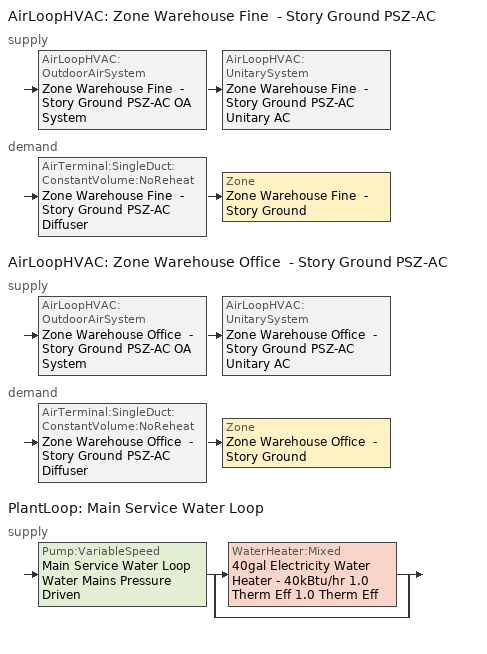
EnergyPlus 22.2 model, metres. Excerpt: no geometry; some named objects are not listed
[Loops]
AirLoopHVAC 'Zone Warehouse Fine  - Story Ground PSZ-AC'
 supply: AirLoopHVAC:OutdoorAirSystem 'Zone Warehouse Fine  - Story Ground PSZ-AC OA System' > AirLoopHVAC:UnitarySystem 'Zone Warehouse Fine  - Story Ground PSZ-AC Unitary AC'
 demand: AirTerminal:SingleDuct:ConstantVolume:NoReheat 'Zone Warehouse Fine  - Story Ground PSZ-AC Diffuser' > Zone 'Zone Warehouse Fine  - Story Ground'
AirLoopHVAC 'Zone Warehouse Office  - Story Ground PSZ-AC'
 supply: AirLoopHVAC:OutdoorAirSystem 'Zone Warehouse Office  - Story Ground PSZ-AC OA System' > AirLoopHVAC:UnitarySystem 'Zone Warehouse Office  - Story Ground PSZ-AC Unitary AC'
 demand: AirTerminal:SingleDuct:ConstantVolume:NoReheat 'Zone Warehouse Office  - Story Ground PSZ-AC Diffuser' > Zone 'Zone Warehouse Office  - Story Ground'
PlantLoop 'Main Service Water Loop'
 supply: Pump:VariableSpeed 'Main Service Water Loop Water Mains Pressure Driven' > split
  | WaterHeater:Mixed '40gal Electricity Water Heater - 40kBtu/hr 1.0 Therm Eff 1.0 Therm Eff'
  | bypass
[ZoneControl:Thermostat] Temperature Difference Between Cutout And Setpoint {deltaC}=0
Name | Zone or ZoneList | Control Type Schedule | Control 1
Zone Warehouse Fine  - Story Ground Thermostat | Zone Warehouse Fine  - Story Ground | Zone Warehouse Fine  - Story Ground Thermostat Schedule | Warehouse Fine - 90.1-2010 Thermostat
Zone Warehouse Office  - Story Ground Thermostat | Zone Warehouse Office  - Story Ground | Zone Warehouse Office  - Story Ground Thermostat Schedule | Warehouse Office - 90.1-2010 Thermostat
[ThermostatSetpoint:DualSetpoint]
Name | Heating Setpoint Temperature Schedule | Cooling Setpoint Temperature Schedule
Warehouse Fine - 90.1-2010 Thermostat | Warehouse Fine Storage Heating Setpoint Schedule | Warehouse Fine Storage Cooling Setpoint Schedule
Warehouse Office - 90.1-2010 Thermostat | Warehouse HtgSetp | Warehouse ClgSetp
[ZoneHVAC:Baseboard:Convective:Electric]
Zone Warehouse Bulk  - Story Ground Electric Baseboard: Availability Schedule=Outage Availability Schedule; Heating Design Capacity {W}=Autosize; Efficiency=1
[Zone equipment]
Zone Warehouse Fine  - Story Ground: Zone Warehouse Fine  - Story Ground PSZ-AC Diffuser
Zone Warehouse Office  - Story Ground: Zone Warehouse Office  - Story Ground PSZ-AC Diffuser
[Sizing:Zone] Zone Cooling Design Supply Air Temperature Input Method=SupplyAirTemperature; Zone Cooling Design Supply Air Temperature {C}=12.7778; Zone Cooling Design Supply Air Temperature Difference {deltaC}=11.11; Zone Heating Design Supply Air Temperature Input Method=SupplyAirTemperature; Zone Heating Design Supply Air Temperature {C}=50; Zone Heating Design Supply Air Temperature Difference {deltaC}=11.11; Zone Cooling Design Supply Air Humidity Ratio {kgWater/kgDryAir}=0.0085; Zone Heating Design Supply Air Humidity Ratio {kgWater/kgDryAir}=0.008; Cooling Design Air Flow Method=DesignDay; Cooling Design Air Flow Rate {m3/s}=0; Cooling Minimum Air Flow per Zone Floor Area {m3/s-m2}=0.000762; Cooling Minimum Air Flow {m3/s}=0; Cooling Minimum Air Flow Fraction=0; Heating Design Air Flow Method=DesignDay; Heating Design Air Flow Rate {m3/s}=0; Heating Maximum Air Flow per Zone Floor Area {m3/s-m2}=0.002032; Heating Maximum Air Flow {m3/s}=0.141576; Heating Maximum Air Flow Fraction=0.3; Account for Dedicated Outdoor Air System=No; Zone Load Sizing Method=Sensible Load Only No Latent Load; Zone Latent Cooling Design Supply Air Humidity Ratio Input Method=HumidityRatioDifference; Zone Cooling Design Supply Air Humidity Ratio Difference {kgWater/kgDryAir}=0.005; Zone Latent Heating Design Supply Air Humidity Ratio Input Method=HumidityRatioDifference; Zone Humidification Design Supply Air Humidity Ratio Difference {kgWater/kgDryAir}=0.005
Name | Design Specification Outdoor Air Object
Zone Warehouse Fine  - Story Ground | Zone Warehouse Fine  - Story Ground DSOA Space List
Zone Warehouse Office  - Story Ground | Zone Warehouse Office  - Story Ground DSOA Space List
[DesignSpecification:OutdoorAir] Outdoor Air Method=Sum; Outdoor Air Flow per Zone Floor Area {m3/s-m2}=0.0003048; Outdoor Air Flow per Zone {m3/s}=0; Outdoor Air Flow Air Changes per Hour {1/hr}=0
Name | Outdoor Air Flow per Person {m3/s-person}
Warehouse Fine Ventilation | 0
Warehouse Office Ventilation | 0.00235974
[DesignSpecification:OutdoorAir:SpaceList]
Name | Space Name 1 | Space Design Specification Outdoor Air Object Name 1
Zone Warehouse Fine  - Story Ground DSOA Space List | Warehouse Fine  - Story Ground | Warehouse Fine Ventilation
Zone Warehouse Office  - Story Ground DSOA Space List | Warehouse Office  - Story Ground | Warehouse Office Ventilation
[AirTerminal:SingleDuct:ConstantVolume:NoReheat] Availability Schedule=Always On Discrete; Maximum Air Flow Rate {m3/s}=AutoSize
Zone Warehouse Fine  - Story Ground PSZ-AC Diffuser; Zone Warehouse Office  - Story Ground PSZ-AC Diffuser
[Controller:MechanicalVentilation] Demand Controlled Ventilation=No; System Outdoor Air Method=ZoneSum
Name | Availability Schedule | Zone or ZoneList Name 1 | Design Specification Outdoor Air Object Name 1
Controller Mechanical Ventilation 1 | Zone Warehouse Fine  - Story Ground PSZ-AC Occ Sch | Zone Warehouse Fine  - Story Ground | Warehouse Fine Ventilation
Controller Mechanical Ventilation 2 | Zone Warehouse Office  - Story Ground PSZ-AC Occ Sch | Zone Warehouse Office  - Story Ground | Warehouse Office Ventilation
[AirLoopHVAC] Design Supply Air Flow Rate {m3/s}=AutoSize; Design Return Air Flow Fraction of Supply Air Flow=1
Zone Warehouse Fine  - Story Ground PSZ-AC; Zone Warehouse Office  - Story Ground PSZ-AC
[Sizing:System] Type of Load to Size On=Sensible; Design Outdoor Air Flow Rate {m3/s}=Autosize; Central Heating Maximum System Air Flow Ratio=1; Preheat Design Temperature {C}=7.22222; Preheat Design Humidity Ratio {kgWater/kgDryAir}=0.008; Precool Design Temperature {C}=12.7778; Precool Design Humidity Ratio {kgWater/kgDryAir}=0.008; Central Cooling Design Supply Air Temperature {C}=12.7778; Central Heating Design Supply Air Temperature {C}=50; Type of Zone Sum to Use=Coincident; 100% Outdoor Air in Cooling=No; 100% Outdoor Air in Heating=No; Central Cooling Design Supply Air Humidity Ratio {kgWater/kgDryAir}=0.0085; Central Heating Design Supply Air Humidity Ratio {kgWater/kgDryAir}=0.008; Cooling Supply Air Flow Rate Method=DesignDay; Cooling Supply Air Flow Rate {m3/s}=0; Cooling Supply Air Flow Rate Per Floor Area {m3/s-m2}=0.00996765; Cooling Fraction of Autosized Cooling Supply Air Flow Rate=1; Cooling Supply Air Flow Rate Per Unit Cooling Capacity {m3/s-W}=3.94755e-05; Heating Supply Air Flow Rate Method=DesignDay; Heating Supply Air Flow Rate {m3/s}=0; Heating Supply Air Flow Rate Per Floor Area {m3/s-m2}=0.00996765; Heating Fraction of Autosized Heating Supply Air Flow Rate=1; Heating Fraction of Autosized Cooling Supply Air Flow Rate=1; Heating Supply Air Flow Rate Per Unit Heating Capacity {m3/s-W}=3.15882e-05; System Outdoor Air Method=ZoneSum; Zone Maximum Outdoor Air Fraction=1; Cooling Design Capacity Method=CoolingDesignCapacity; Cooling Design Capacity {W}=Autosize; Cooling Design Capacity Per Floor Area {W/m2}=234.7; Fraction of Autosized Cooling Design Capacity=1; Heating Design Capacity Method=HeatingDesignCapacity; Heating Design Capacity {W}=Autosize; Heating Design Capacity Per Floor Area {W/m2}=157; Fraction of Autosized Heating Design Capacity=1; Central Cooling Capacity Control Method=OnOff; Occupant Diversity=Autosize
Zone Warehouse Fine  - Story Ground PSZ-AC; Zone Warehouse Office  - Story Ground PSZ-AC
[AvailabilityManager:NightCycle] Applicability Schedule=Always On Discrete; Control Type=CycleOnAny; Thermostat Tolerance {deltaC}=1; Cycling Run Time Control Type=FixedRunTime; Cycling Run Time {s}=1800
Name | Fan Schedule
Availability Manager Night Cycle 6 | Zone Warehouse Fine  - Story Ground PSZ-AC Occ Sch
Availability Manager Night Cycle 7 | Zone Warehouse Office  - Story Ground PSZ-AC Occ Sch
[Controller:OutdoorAir] Minimum Outdoor Air Flow Rate {m3/s}=Autosize; Maximum Outdoor Air Flow Rate {m3/s}=Autosize; Economizer Control Type=NoEconomizer; Economizer Control Action Type=ModulateFlow; Economizer Maximum Limit Dry-Bulb Temperature {C}=28; Economizer Maximum Limit Enthalpy {J/kg}=64000; Lockout Type=LockoutWithHeating; Minimum Limit Type=FixedMinimum; High Humidity Control=No; Control High Indoor Humidity Based on Outdoor Humidity Ratio=Yes; Heat Recovery Bypass Control Type=BypassWhenWithinEconomizerLimits
Name | Minimum Outdoor Air Schedule | Maximum Fraction of Outdoor Air Schedule | Mechanical Ventilation Controller
Zone Warehouse Fine  - Story Ground PSZ-AC OA System Controller | Zone Warehouse Fine  - Story Ground PSZ-AC Occ Sch | ZoneWarehouseFineStoryGroundPSZACmaxOASch | Controller Mechanical Ventilation 1
Zone Warehouse Office  - Story Ground PSZ-AC OA System Controller | Zone Warehouse Office  - Story Ground PSZ-AC Occ Sch | ZoneWarehouseOfficeStoryGroundPSZACmaxOASch | Controller Mechanical Ventilation 2
[AvailabilityManager:Scheduled]
Zone Warehouse Fine  - Story Ground PSZ-AC OA System Availability Manager: Schedule=Always On Discrete
[SetpointManager:MixedAir] Control Variable=Temperature
Name | Setpoint Node or NodeList
Zone Warehouse Fine  - Story Ground PSZ-AC Mixed Air Node OS Default SPM | Zone Warehouse Fine  - Story Ground PSZ-AC Mixed Air Node
Zone Warehouse Office  - Story Ground PSZ-AC Mixed Air Node OS Default SPM | Zone Warehouse Office  - Story Ground PSZ-AC Mixed Air Node
[AirLoopHVAC:UnitarySystem] Control Type=Load; Dehumidification Control Type=None; Availability Schedule=Outage Availability Schedule; Fan Placement=DrawThrough; DX Heating Coil Sizing Ratio=1; Use DOAS DX Cooling Coil=No; Minimum Supply Air Temperature {C}=2; Latent Load Control=SensibleOnlyLoadControl; Cooling Supply Air Flow Rate {m3/s}=Autosize; Heating Supply Air Flow Rate {m3/s}=Autosize; No Load Supply Air Flow Rate {m3/s}=Autosize; Maximum Supply Air Temperature {C}=80; Maximum Outdoor Dry-Bulb Temperature for Supplemental Heater Operation {C}=21; Maximum Cycling Rate {cycles/hr}=2.5; Heat Pump Time Constant {s}=60; Fraction of On-Cycle Power Use=0.01; Heat Pump Fan Delay Time {s}=60; Ancillary On-Cycle Electric Power {W}=0; Ancillary Off-Cycle Electric Power {W}=0
Name | Controlling Zone or Thermostat Location | Supply Fan | Supply Air Fan Operating Mode Schedule | Heating Coil | Cooling Coil | Supplemental Heating Coil
Zone Warehouse Fine  - Story Ground PSZ-AC Unitary AC | Zone Warehouse Fine  - Story Ground | Zone Warehouse Fine  - Story Ground PSZ-AC Fan | Zone Warehouse Fine  - Story Ground PSZ-AC Occ Sch | Zone Warehouse Fine  - Story Ground PSZ-AC Electric Htg Coil | Zone Warehouse Fine  - Story Ground PSZ-AC 1spd DX AC Clg Coil 4kBtu/hr 13.0SEER | Zone Warehouse Fine  - Story Ground PSZ-AC No Heat
Zone Warehouse Office  - Story Ground PSZ-AC Unitary AC | Zone Warehouse Office  - Story Ground | Zone Warehouse Office  - Story Ground PSZ-AC Fan | Zone Warehouse Office  - Story Ground PSZ-AC Occ Sch | Zone Warehouse Office  - Story Ground PSZ-AC Electric Htg Coil | Zone Warehouse Office  - Story Ground PSZ-AC 1spd DX AC Clg Coil 3kBtu/hr 13.0SEER | Zone Warehouse Office  - Story Ground PSZ-AC No Heat
[Fan:OnOff] Availability Schedule=Always On Discrete; Fan Total Efficiency=0.55575; Pressure Rise {Pa}=622.722; Maximum Flow Rate {m3/s}=Autosize; Motor Efficiency=0.855; Motor In Airstream Fraction=1
Name | Fan Power Ratio Function of Speed Ratio Curve | Fan Efficiency Ratio Function of Speed Ratio Curve
Zone Warehouse Fine  - Story Ground PSZ-AC Fan | Fan On Off Power Curve | Fan On Off Efficiency Curve
Zone Warehouse Office  - Story Ground PSZ-AC Fan | Fan On Off Power Curve 1 | Fan On Off Efficiency Curve 1
[Coil:Heating:Electric] Efficiency=1
Name | Availability Schedule | Nominal Capacity {W}
Zone Warehouse Fine  - Story Ground PSZ-AC Electric Htg Coil; Zone Warehouse Office  - Story Ground PSZ-AC Electric Htg Coil | Always On Discrete | Autosize
Zone Warehouse Fine  - Story Ground PSZ-AC No Heat; Zone Warehouse Office  - Story Ground PSZ-AC No Heat | Always Off Discrete | 0
[Coil:Cooling:DX:SingleSpeed] Availability Schedule=Always On Discrete; Gross Rated Total Cooling Capacity {W}=Autosize; Gross Rated Sensible Heat Ratio=Autosize; Gross Rated Cooling COP {W/W}=3.91157; Rated Air Flow Rate {m3/s}=Autosize; Rated Evaporator Fan Power Per Volume Flow Rate 2017 {W/(m3/s)}=773.3; Rated Evaporator Fan Power Per Volume Flow Rate 2023 {W/(m3/s)}=934.4; Total Cooling Capacity Function of Temperature Curve=PSZ-Fine Storage DX Coil Cap-FT; Total Cooling Capacity Function of Flow Fraction Curve=DX Coil Cap-FF; Energy Input Ratio Function of Temperature Curve=PSZ-AC DX Coil EIR-FT; Energy Input Ratio Function of Flow Fraction Curve=Split DX Coil EIR-FF; Part Load Fraction Correlation Curve=HPACCOOLPLFFPLR; Minimum Outdoor Dry-Bulb Temperature for Compressor Operation {C}=-25; Nominal Time for Condensate Removal to Begin {s}=0; Ratio of Initial Moisture Evaporation Rate and Steady State Latent Capacity=0; Maximum Cycling Rate {cycles/hr}=0; Latent Capacity Time Constant {s}=0; Condenser Type=AirCooled; Evaporative Condenser Effectiveness=0.9; Evaporative Condenser Air Flow Rate {m3/s}=Autosize; Evaporative Condenser Pump Rated Power Consumption {W}=Autosize; Crankcase Heater Capacity {W}=0; Maximum Outdoor Dry-Bulb Temperature for Crankcase Heater Operation {C}=10; Basin Heater Capacity {W/K}=0; Basin Heater Setpoint Temperature {C}=2
Zone Warehouse Fine  - Story Ground PSZ-AC 1spd DX AC Clg Coil 4kBtu/hr 13.0SEER; Zone Warehouse Office  - Story Ground PSZ-AC 1spd DX AC Clg Coil 3kBtu/hr 13.0SEER
[SetpointManager:SingleZone:Reheat] Control Variable=Temperature; Minimum Supply Air Temperature {C}=12.7778; Maximum Supply Air Temperature {C}=50
Name | Control Zone | Setpoint Node or NodeList
Zone Warehouse Fine  - Story Ground Setpoint Manager SZ Reheat | Zone Warehouse Fine  - Story Ground | Zone Warehouse Fine  - Story Ground PSZ-AC Supply Outlet Node
Zone Warehouse Office  - Story Ground Setpoint Manager SZ Reheat | Zone Warehouse Office  - Story Ground | Zone Warehouse Office  - Story Ground PSZ-AC Supply Outlet Node
[PlantLoop]
Main Service Water Loop: Fluid Type=Water; Plant Equipment Operation Scheme=Main Service Water Loop Operation Schemes; Maximum Loop Temperature {C}=60; Minimum Loop Temperature {C}=10; Maximum Loop Flow Rate {m3/s}=Autosize; Minimum Loop Flow Rate {m3/s}=0; Plant Loop Volume {m3}=Autocalculate; Load Distribution Scheme=Optimal; Plant Loop Demand Calculation Scheme=SingleSetpoint; Common Pipe Simulation=None
[Sizing:Plant]
Main Service Water Loop: Loop Type=Heating; Design Loop Exit Temperature {C}=60; Loop Design Temperature Difference {deltaC}=5; Sizing Option=NonCoincident; Zone Timesteps in Averaging Window=1; Coincident Sizing Factor Mode=None
[Pump:VariableSpeed]
Main Service Water Loop Water Mains Pressure Driven: Design Maximum Flow Rate {m3/s}=Autosize; Design Pump Head {Pa}=0.001; Design Power Consumption {W}=Autosize; Motor Efficiency=1; Fraction of Motor Inefficiencies to Fluid Stream=0; Coefficient 1 of the Part Load Performance Curve=0; Coefficient 2 of the Part Load Performance Curve=3.2485; Coefficient 3 of the Part Load Performance Curve=-4.7443; Coefficient 4 of the Part Load Performance Curve=2.5294; Design Minimum Flow Rate {m3/s}=0; Pump Control Type=Intermittent; Skin Loss Radiative Fraction=0.5; Design Power Sizing Method=PowerPerFlowPerPressure; Design Electric Power per Unit Flow Rate {W/(m3/s)}=348701.1; Design Shaft Power per Unit Flow Rate per Unit Head {W/((m3/s)-Pa)}=1.28205; Design Minimum Flow Rate Fraction=0
[WaterHeater:Mixed]
40gal Electricity Water Heater - 40kBtu/hr 1.0 Therm Eff 1.0 Therm Eff: Tank Volume {m3}=0.151416; Setpoint Temperature Schedule=Service Water Loop Temp - 140F; Deadband Temperature Difference {deltaC}=2; Maximum Temperature Limit {C}=60; Heater Control Type=Cycle; Heater Maximum Capacity {W}=11722.8; Heater Ignition Minimum Flow Rate {m3/s}=0; Heater Ignition Delay {s}=0; Heater Fuel Type=Electricity; Heater Thermal Efficiency=1; Off Cycle Parasitic Fuel Consumption Rate {W}=571; Off Cycle Parasitic Fuel Type=Electricity; Off Cycle Parasitic Heat Fraction to Tank=0; On Cycle Parasitic Fuel Consumption Rate {W}=571; On Cycle Parasitic Fuel Type=Electricity; On Cycle Parasitic Heat Fraction to Tank=0; Ambient Temperature Indicator=Zone; Off Cycle Loss Coefficient to Ambient Temperature {W/K}=1.20802; Off Cycle Loss Fraction to Zone=1; On Cycle Loss Coefficient to Ambient Temperature {W/K}=1.20802; On Cycle Loss Fraction to Zone=1; Use Side Effectiveness=1; Source Side Effectiveness=1; Use Side Design Flow Rate {m3/s}=Autosize; Source Side Design Flow Rate {m3/s}=Autosize; Indirect Water Heating Recovery Time {hr}=1.5; Source Side Flow Control Mode=IndirectHeatPrimarySetpoint
[WaterHeater:Sizing]
40gal Electricity Water Heater - 40kBtu/hr 1.0 Therm Eff 1.0 Therm Eff: Design Mode=PeakDraw; Time Storage Can Meet Peak Draw {hr}=0.538503; Time for Tank Recovery {hr}=0; Nominal Tank Volume for Autosizing Plant Connections {m3}=1
[SetpointManager:Scheduled]
Service hot water setpoint manager: Control Variable=Temperature; Schedule=Service Water Loop Temp - 140F; Setpoint Node or NodeList=Main Service Water Loop Supply Outlet Node
[PlantEquipmentOperationSchemes]
Main Service Water Loop Operation Schemes: Control Scheme Object Type 1=PlantEquipmentOperation:HeatingLoad; Control Scheme Name 1=Main Service Water Loop Heating Operation Scheme; Control Scheme Schedule Name 1=Always On Discrete
[PlantEquipmentOperation:HeatingLoad]
Main Service Water Loop Heating Operation Scheme: Load Range Lower Limit 1 {W}=0; Load Range Upper Limit 1 {W}=1000000000; Range Equipment List Name 1=Main Service Water Loop Heating Equipment List
[PlantEquipmentList]
Main Service Water Loop Heating Equipment List: WaterHeater:Mixed, 40gal Electricity Water Heater - 40kBtu/hr 1.0 Therm Eff 1.0 Therm Eff
[Schedule:Day:Interval]
Warehouse Fine Storage Heating Setpoint Schedule Default: Average, 24:00, 15.56
Schedule Day 6: No, 24:00, 20.7443
Warehouse Fine Storage Heating Setpoint Schedule Summer Design Day; Warehouse Fine Storage Heating Setpoint Schedule Winter Design Day: No, 24:00, 15.56
Warehouse Fine Storage Cooling Setpoint Schedule Default: Average, 24:00, 73.1223
Warehouse Fine Storage Cooling Setpoint Schedule Summer Design Day; Warehouse Fine Storage Cooling Setpoint Schedule Winter Design Day: No, 24:00, 26.7
Zone Warehouse Fine  - Story Ground PSZ-AC Occ Sch Sunday; Zone Warehouse Fine  - Story Ground PSZ-AC Occ Sch Default; Zone Warehouse Office  - Story Ground PSZ-AC Occ Sch Sunday: No, 24:00, 0
Schedule Day 28: No, 01:00, 0, 02:00, 0, 03:00, 0, 04:00, 0, 05:00, 0, 06:00, 0, 07:00, 0, 08:00, 0, 09:00, 0, 10:00, 0, 11:00, 0, 12:00, 0, 13:00, 0, 14:00, 0, 15:00, 0, 16:00, 0, 17:00, 0, 18:00, 0, 19:00, 0, 20:00, 0, 21:00, 0, 22:00, 0, 23:00, 0, 24:00, 0
Zone Warehouse Fine  - Story Ground PSZ-AC Occ Sch Summer Design Day; Zone Warehouse Fine  - Story Ground PSZ-AC Occ Sch Winter Design Day; Zone Warehouse Office  - Story Ground PSZ-AC Occ Sch Summer Design Day; Zone Warehouse Office  - Story Ground PSZ-AC Occ Sch Winter Design Day: No, 24:00, 1
Warehouse HtgSetp Default: Average, 06:00, 20.5054, 18:00, 20.6362, 24:00, 20.5054
Schedule Day 4: No, 24:00, 29.0122
Warehouse HtgSetp Summer Design Day; Warehouse HtgSetp Winter Design Day: No, 06:00, 15.6, 07:00, 17.8, 08:00, 20, 18:00, 21, 24:00, 15.6
Warehouse ClgSetp Default: Average, 06:00, 69.5251, 18:00, 71.299, 24:00, 74.0023
Warehouse ClgSetp Summer Design Day; Warehouse ClgSetp Winter Design Day: No, 06:00, 29.4, 07:00, 27.8, 08:00, 25.6, 18:00, 23.9, 24:00, 29.4
Zone Warehouse Office  - Story Ground PSZ-AC Occ Sch Saturday; Zone Warehouse Office  - Story Ground PSZ-AC Occ Sch Default: No, 06:50, 0, 18:00, 1, 24:00, 0
Schedule Day 8: No, 01:00, 0, 02:00, 0, 03:00, 0, 04:00, 0, 05:00, 0, 06:00, 0, 07:00, 0, 08:00, 1, 09:00, 1, 10:00, 1, 11:00, 1, 12:00, 1, 13:00, 1, 14:00, 1, 15:00, 1, 16:00, 1, 17:00, 1, 18:00, 1, 19:00, 0, 20:00, 0, 21:00, 0, 22:00, 0, 23:00, 0, 24:00, 0
Schedule Day 27: No, 01:00, 60, 02:00, 60, 03:00, 0, 04:00, 0, 05:00, 0, 06:00, 0, 07:00, 0, 08:00, 60, 09:00, 60, 10:00, 60, 11:00, 60, 12:00, 60, 13:00, 60, 14:00, 60, 15:00, 60, 16:00, 60, 17:00, 60, 18:00, 60, 19:00, 60, 20:00, 60, 21:00, 60, 22:00, 60, 23:00, 60, 24:00, 60
Schedule Day 7; Schedule Day 9: No, 01:00, 0.7, 02:00, 0.7, 03:00, 0, 04:00, 0, 05:00, 0, 06:00, 0, 07:00, 0, 08:00, 0.7, 09:00, 0.7, 10:00, 0.7, 11:00, 0.7, 12:00, 0.7, 13:00, 0.7, 14:00, 0.7, 15:00, 0.7, 16:00, 0.7, 17:00, 0.7, 18:00, 0.7, 19:00, 0.7, 20:00, 0.7, 21:00, 0.7, 22:00, 0.7, 23:00, 0.7, 24:00, 0.7
Service Water Loop Temp - 140F Default: No, 24:00, 60
ZoneWarehouseFineStoryGroundPSZACmaxOASchDefault; ZoneWarehouseOfficeStoryGroundPSZACmaxOASchDefault: No, 24:00, 0.7
[Schedule:Week:Daily]
Warehouse Fine Storage Heating Setpoint Schedule Week Rule - Jan1-Sep30: Warehouse Fine Storage Heating Setpoint Schedule Default, Warehouse Fine Storage Heating Setpoint Schedule Default, Warehouse Fine Storage Heating Setpoint Schedule Default, Warehouse Fine Storage Heating Setpoint Schedule Default, Warehouse Fine Storage Heating Setpoint Schedule Default, Warehouse Fine Storage Heating Setpoint Schedule Default, Warehouse Fine Storage Heating Setpoint Schedule Default, Warehouse Fine Storage Heating Setpoint Schedule Default, Warehouse Fine Storage Heating Setpoint Schedule Summer Design Day, Warehouse Fine Storage Heating Setpoint Schedule Winter Design Day, Warehouse Fine Storage Heating Setpoint Schedule Default, Warehouse Fine Storage Heating Setpoint Schedule Default
Warehouse Fine Storage Heating Setpoint Schedule Week Rule - Oct1-Dec31: Schedule Day 6, Schedule Day 6, Schedule Day 6, Schedule Day 6, Schedule Day 6, Schedule Day 6, Schedule Day 6, Warehouse Fine Storage Heating Setpoint Schedule Default, Warehouse Fine Storage Heating Setpoint Schedule Summer Design Day, Warehouse Fine Storage Heating Setpoint Schedule Winter Design Day, Warehouse Fine Storage Heating Setpoint Schedule Default, Warehouse Fine Storage Heating Setpoint Schedule Default
Warehouse Fine Storage Cooling Setpoint Schedule Week Rule - Jan1-Dec31: Warehouse Fine Storage Cooling Setpoint Schedule Default, Warehouse Fine Storage Cooling Setpoint Schedule Default, Warehouse Fine Storage Cooling Setpoint Schedule Default, Warehouse Fine Storage Cooling Setpoint Schedule Default, Warehouse Fine Storage Cooling Setpoint Schedule Default, Warehouse Fine Storage Cooling Setpoint Schedule Default, Warehouse Fine Storage Cooling Setpoint Schedule Default, Warehouse Fine Storage Cooling Setpoint Schedule Default, Warehouse Fine Storage Cooling Setpoint Schedule Summer Design Day, Warehouse Fine Storage Cooling Setpoint Schedule Winter Design Day, Warehouse Fine Storage Cooling Setpoint Schedule Default, Warehouse Fine Storage Cooling Setpoint Schedule Default
Zone Warehouse Fine  - Story Ground PSZ-AC Occ Sch Week Rule - Jan1-Apr29; Zone Warehouse Fine  - Story Ground PSZ-AC Occ Sch Week Rule - May7-Dec31: Zone Warehouse Fine  - Story Ground PSZ-AC Occ Sch Sunday, Zone Warehouse Fine  - Story Ground PSZ-AC Occ Sch Sunday, Zone Warehouse Fine  - Story Ground PSZ-AC Occ Sch Sunday, Zone Warehouse Fine  - Story Ground PSZ-AC Occ Sch Sunday, Zone Warehouse Fine  - Story Ground PSZ-AC Occ Sch Default, Zone Warehouse Fine  - Story Ground PSZ-AC Occ Sch Sunday, Zone Warehouse Fine  - Story Ground PSZ-AC Occ Sch Sunday, Zone Warehouse Fine  - Story Ground PSZ-AC Occ Sch Default, Zone Warehouse Fine  - Story Ground PSZ-AC Occ Sch Summer Design Day, Zone Warehouse Fine  - Story Ground PSZ-AC Occ Sch Winter Design Day, Zone Warehouse Fine  - Story Ground PSZ-AC Occ Sch Default, Zone Warehouse Fine  - Story Ground PSZ-AC Occ Sch Default
Zone Warehouse Fine  - Story Ground PSZ-AC Occ Sch Week Rule - Apr30-May6: Zone Warehouse Fine  - Story Ground PSZ-AC Occ Sch Sunday, Zone Warehouse Fine  - Story Ground PSZ-AC Occ Sch Sunday, Zone Warehouse Fine  - Story Ground PSZ-AC Occ Sch Sunday, Zone Warehouse Fine  - Story Ground PSZ-AC Occ Sch Sunday, Zone Warehouse Fine  - Story Ground PSZ-AC Occ Sch Default, Schedule Day 28, Zone Warehouse Fine  - Story Ground PSZ-AC Occ Sch Sunday, Zone Warehouse Fine  - Story Ground PSZ-AC Occ Sch Default, Zone Warehouse Fine  - Story Ground PSZ-AC Occ Sch Summer Design Day, Zone Warehouse Fine  - Story Ground PSZ-AC Occ Sch Winter Design Day, Zone Warehouse Fine  - Story Ground PSZ-AC Occ Sch Default, Zone Warehouse Fine  - Story Ground PSZ-AC Occ Sch Default
Warehouse HtgSetp Week Rule - Jan1-Sep30: Warehouse HtgSetp Default, Warehouse HtgSetp Default, Warehouse HtgSetp Default, Warehouse HtgSetp Default, Warehouse HtgSetp Default, Warehouse HtgSetp Default, Warehouse HtgSetp Default, Warehouse HtgSetp Default, Warehouse HtgSetp Summer Design Day, Warehouse HtgSetp Winter Design Day, Warehouse HtgSetp Default, Warehouse HtgSetp Default
Warehouse HtgSetp Week Rule - Oct1-Dec31: Schedule Day 4, Schedule Day 4, Schedule Day 4, Schedule Day 4, Schedule Day 4, Schedule Day 4, Schedule Day 4, Warehouse HtgSetp Default, Warehouse HtgSetp Summer Design Day, Warehouse HtgSetp Winter Design Day, Warehouse HtgSetp Default, Warehouse HtgSetp Default
Warehouse ClgSetp Week Rule - Jan1-Dec31: Warehouse ClgSetp Default, Warehouse ClgSetp Default, Warehouse ClgSetp Default, Warehouse ClgSetp Default, Warehouse ClgSetp Default, Warehouse ClgSetp Default, Warehouse ClgSetp Default, Warehouse ClgSetp Default, Warehouse ClgSetp Summer Design Day, Warehouse ClgSetp Winter Design Day, Warehouse ClgSetp Default, Warehouse ClgSetp Default
Zone Warehouse Office  - Story Ground PSZ-AC Occ Sch Week Rule - Jan1-Apr29; Zone Warehouse Office  - Story Ground PSZ-AC Occ Sch Week Rule - May7-Dec31: Zone Warehouse Office  - Story Ground PSZ-AC Occ Sch Sunday, Zone Warehouse Office  - Story Ground PSZ-AC Occ Sch Saturday, Zone Warehouse Office  - Story Ground PSZ-AC Occ Sch Saturday, Zone Warehouse Office  - Story Ground PSZ-AC Occ Sch Saturday, Zone Warehouse Office  - Story Ground PSZ-AC Occ Sch Default, Zone Warehouse Office  - Story Ground PSZ-AC Occ Sch Saturday, Zone Warehouse Office  - Story Ground PSZ-AC Occ Sch Saturday, Zone Warehouse Office  - Story Ground PSZ-AC Occ Sch Default, Zone Warehouse Office  - Story Ground PSZ-AC Occ Sch Summer Design Day, Zone Warehouse Office  - Story Ground PSZ-AC Occ Sch Winter Design Day, Zone Warehouse Office  - Story Ground PSZ-AC Occ Sch Default, Zone Warehouse Office  - Story Ground PSZ-AC Occ Sch Default
Zone Warehouse Office  - Story Ground PSZ-AC Occ Sch Week Rule - Apr30-May6: Zone Warehouse Office  - Story Ground PSZ-AC Occ Sch Sunday, Zone Warehouse Office  - Story Ground PSZ-AC Occ Sch Saturday, Zone Warehouse Office  - Story Ground PSZ-AC Occ Sch Saturday, Zone Warehouse Office  - Story Ground PSZ-AC Occ Sch Saturday, Zone Warehouse Office  - Story Ground PSZ-AC Occ Sch Default, Schedule Day 8, Zone Warehouse Office  - Story Ground PSZ-AC Occ Sch Saturday, Zone Warehouse Office  - Story Ground PSZ-AC Occ Sch Default, Zone Warehouse Office  - Story Ground PSZ-AC Occ Sch Summer Design Day, Zone Warehouse Office  - Story Ground PSZ-AC Occ Sch Winter Design Day, Zone Warehouse Office  - Story Ground PSZ-AC Occ Sch Default, Zone Warehouse Office  - Story Ground PSZ-AC Occ Sch Default
Service Water Loop Temp - 140F Week Rule - Jan1-Apr29; Service Water Loop Temp - 140F Week Rule - May7-Dec31: Service Water Loop Temp - 140F Default, Service Water Loop Temp - 140F Default, Service Water Loop Temp - 140F Default, Service Water Loop Temp - 140F Default, Service Water Loop Temp - 140F Default, Service Water Loop Temp - 140F Default, Service Water Loop Temp - 140F Default, Service Water Loop Temp - 140F Default, Service Water Loop Temp - 140F Default, Service Water Loop Temp - 140F Default, Service Water Loop Temp - 140F Default, Service Water Loop Temp - 140F Default
Service Water Loop Temp - 140F Week Rule - Apr30-May6: Service Water Loop Temp - 140F Default, Service Water Loop Temp - 140F Default, Service Water Loop Temp - 140F Default, Service Water Loop Temp - 140F Default, Service Water Loop Temp - 140F Default, Schedule Day 27, Service Water Loop Temp - 140F Default, Service Water Loop Temp - 140F Default, Service Water Loop Temp - 140F Default, Service Water Loop Temp - 140F Default, Service Water Loop Temp - 140F Default, Service Water Loop Temp - 140F Default
ZoneWarehouseFineStoryGroundPSZACmaxOASch Week Rule - Jan1-Apr29; ZoneWarehouseFineStoryGroundPSZACmaxOASch Week Rule - May7-Dec31: ZoneWarehouseFineStoryGroundPSZACmaxOASchDefault, ZoneWarehouseFineStoryGroundPSZACmaxOASchDefault, ZoneWarehouseFineStoryGroundPSZACmaxOASchDefault, ZoneWarehouseFineStoryGroundPSZACmaxOASchDefault, ZoneWarehouseFineStoryGroundPSZACmaxOASchDefault, ZoneWarehouseFineStoryGroundPSZACmaxOASchDefault, ZoneWarehouseFineStoryGroundPSZACmaxOASchDefault, ZoneWarehouseFineStoryGroundPSZACmaxOASchDefault, ZoneWarehouseFineStoryGroundPSZACmaxOASchDefault, ZoneWarehouseFineStoryGroundPSZACmaxOASchDefault, ZoneWarehouseFineStoryGroundPSZACmaxOASchDefault, ZoneWarehouseFineStoryGroundPSZACmaxOASchDefault
ZoneWarehouseFineStoryGroundPSZACmaxOASch Week Rule - Apr30-May6: ZoneWarehouseFineStoryGroundPSZACmaxOASchDefault, ZoneWarehouseFineStoryGroundPSZACmaxOASchDefault, ZoneWarehouseFineStoryGroundPSZACmaxOASchDefault, ZoneWarehouseFineStoryGroundPSZACmaxOASchDefault, ZoneWarehouseFineStoryGroundPSZACmaxOASchDefault, Schedule Day 9, ZoneWarehouseFineStoryGroundPSZACmaxOASchDefault, ZoneWarehouseFineStoryGroundPSZACmaxOASchDefault, ZoneWarehouseFineStoryGroundPSZACmaxOASchDefault, ZoneWarehouseFineStoryGroundPSZACmaxOASchDefault, ZoneWarehouseFineStoryGroundPSZACmaxOASchDefault, ZoneWarehouseFineStoryGroundPSZACmaxOASchDefault
ZoneWarehouseOfficeStoryGroundPSZACmaxOASch Week Rule - Jan1-Apr29; ZoneWarehouseOfficeStoryGroundPSZACmaxOASch Week Rule - May7-Dec31: ZoneWarehouseOfficeStoryGroundPSZACmaxOASchDefault, ZoneWarehouseOfficeStoryGroundPSZACmaxOASchDefault, ZoneWarehouseOfficeStoryGroundPSZACmaxOASchDefault, ZoneWarehouseOfficeStoryGroundPSZACmaxOASchDefault, ZoneWarehouseOfficeStoryGroundPSZACmaxOASchDefault, ZoneWarehouseOfficeStoryGroundPSZACmaxOASchDefault, ZoneWarehouseOfficeStoryGroundPSZACmaxOASchDefault, ZoneWarehouseOfficeStoryGroundPSZACmaxOASchDefault, ZoneWarehouseOfficeStoryGroundPSZACmaxOASchDefault, ZoneWarehouseOfficeStoryGroundPSZACmaxOASchDefault, ZoneWarehouseOfficeStoryGroundPSZACmaxOASchDefault, ZoneWarehouseOfficeStoryGroundPSZACmaxOASchDefault
ZoneWarehouseOfficeStoryGroundPSZACmaxOASch Week Rule - Apr30-May6: ZoneWarehouseOfficeStoryGroundPSZACmaxOASchDefault, ZoneWarehouseOfficeStoryGroundPSZACmaxOASchDefault, ZoneWarehouseOfficeStoryGroundPSZACmaxOASchDefault, ZoneWarehouseOfficeStoryGroundPSZACmaxOASchDefault, ZoneWarehouseOfficeStoryGroundPSZACmaxOASchDefault, Schedule Day 7, ZoneWarehouseOfficeStoryGroundPSZACmaxOASchDefault, ZoneWarehouseOfficeStoryGroundPSZACmaxOASchDefault, ZoneWarehouseOfficeStoryGroundPSZACmaxOASchDefault, ZoneWarehouseOfficeStoryGroundPSZACmaxOASchDefault, ZoneWarehouseOfficeStoryGroundPSZACmaxOASchDefault, ZoneWarehouseOfficeStoryGroundPSZACmaxOASchDefault
[Schedule:Year]
Warehouse Fine Storage Heating Setpoint Schedule: Warehouse Fine Storage Heating Setpoint Schedule Week Rule - Jan1-Sep30, 1, 1, 9, 30, Warehouse Fine Storage Heating Setpoint Schedule Week Rule - Oct1-Dec31, 10, 1, 12, 31
Warehouse Fine Storage Cooling Setpoint Schedule: Warehouse Fine Storage Cooling Setpoint Schedule Week Rule - Jan1-Dec31, 1, 1, 12, 31
Zone Warehouse Fine  - Story Ground PSZ-AC Occ Sch: Zone Warehouse Fine  - Story Ground PSZ-AC Occ Sch Week Rule - Jan1-Apr29, 1, 1, 4, 29, Zone Warehouse Fine  - Story Ground PSZ-AC Occ Sch Week Rule - Apr30-May6, 4, 30, 5, 6, Zone Warehouse Fine  - Story Ground PSZ-AC Occ Sch Week Rule - May7-Dec31, 5, 7, 12, 31
Warehouse HtgSetp: Warehouse HtgSetp Week Rule - Jan1-Sep30, 1, 1, 9, 30, Warehouse HtgSetp Week Rule - Oct1-Dec31, 10, 1, 12, 31
Warehouse ClgSetp: Warehouse ClgSetp Week Rule - Jan1-Dec31, 1, 1, 12, 31
Zone Warehouse Office  - Story Ground PSZ-AC Occ Sch: Zone Warehouse Office  - Story Ground PSZ-AC Occ Sch Week Rule - Jan1-Apr29, 1, 1, 4, 29, Zone Warehouse Office  - Story Ground PSZ-AC Occ Sch Week Rule - Apr30-May6, 4, 30, 5, 6, Zone Warehouse Office  - Story Ground PSZ-AC Occ Sch Week Rule - May7-Dec31, 5, 7, 12, 31
Service Water Loop Temp - 140F: Service Water Loop Temp - 140F Week Rule - Jan1-Apr29, 1, 1, 4, 29, Service Water Loop Temp - 140F Week Rule - Apr30-May6, 4, 30, 5, 6, Service Water Loop Temp - 140F Week Rule - May7-Dec31, 5, 7, 12, 31
ZoneWarehouseFineStoryGroundPSZACmaxOASch: ZoneWarehouseFineStoryGroundPSZACmaxOASch Week Rule - Jan1-Apr29, 1, 1, 4, 29, ZoneWarehouseFineStoryGroundPSZACmaxOASch Week Rule - Apr30-May6, 4, 30, 5, 6, ZoneWarehouseFineStoryGroundPSZACmaxOASch Week Rule - May7-Dec31, 5, 7, 12, 31
ZoneWarehouseOfficeStoryGroundPSZACmaxOASch: ZoneWarehouseOfficeStoryGroundPSZACmaxOASch Week Rule - Jan1-Apr29, 1, 1, 4, 29, ZoneWarehouseOfficeStoryGroundPSZACmaxOASch Week Rule - Apr30-May6, 4, 30, 5, 6, ZoneWarehouseOfficeStoryGroundPSZACmaxOASch Week Rule - May7-Dec31, 5, 7, 12, 31
[Schedule:Compact]
Outage Availability Schedule: Through: 01/01, For: AllDays, Until: 24:00, 1, Through: 01/02, For: AllDays, Until: 24:00, 1, Through: 01/03, For: AllDays, Until: 24:00, 1, Through: 01/04, For: AllDays, Until: 24:00, 1, Through: 01/05, For: AllDays, Until: 24:00, 1, Through: 01/06, For: AllDays, Until: 24:00, 1, Through: 01/07, For: AllDays, Until: 24:00, 1, Through: 01/08, For: AllDays, Until: 24:00, 1, Through: 01/09, For: AllDays, Until: 24:00, 1, Through: 01/10, For: AllDays, Until: 24:00, 1, Through: 01/11, For: AllDays, Until: 24:00, 1, Through: 01/12, For: AllDays, Until: 24:00, 1, Through: 01/13, For: AllDays, Until: 24:00, 1, Through: 01/14, For: AllDays, Until: 24:00, 1, Through: 01/15, For: AllDays, Until: 24:00, 1, Through: 01/16, For: AllDays, Until: 24:00, 1, Through: 01/17, For: AllDays, Until: 24:00, 1, Through: 01/18, For: AllDays, Until: 24:00, 1, Through: 01/19, For: AllDays, Until: 24:00, 1, Through: 01/20, For: AllDays, Until: 24:00, 1, Through: 01/21, For: AllDays, Until: 24:00, 1, Through: 01/22, For: AllDays, Until: 24:00, 1, Through: 01/23, For: AllDays, Until: 24:00, 1, Through: 01/24, For: AllDays, Until: 24:00, 1, Through: 01/25, For: AllDays, Until: 24:00, 1, Through: 01/26, For: AllDays, Until: 24:00, 1, Through: 01/27, For: AllDays, Until: 24:00, 1, Through: 01/28, For: AllDays, Until: 24:00, 1, Through: 01/29, For: AllDays, Until: 24:00, 1, Through: 01/30, For: AllDays, Until: 24:00, 1, Through: 01/31, For: AllDays, Until: 24:00, 1, Through: 02/01, For: AllDays, Until: 24:00, 1, Through: 02/02, For: AllDays, Until: 24:00, 1, Through: 02/03, For: AllDays, Until: 24:00, 1, Through: 02/04, For: AllDays, Until: 24:00, 1, Through: 02/05, For: AllDays, Until: 24:00, 1, Through: 02/06, For: AllDays, Until: 24:00, 1, Through: 02/07, For: AllDays, Until: 24:00, 1, Through: 02/08, For: AllDays, Until: 24:00, 1, Through: 02/09, For: AllDays, Until: 24:00, 1, Through: 02/10, For: AllDays, Until: 24:00, 1, Through: 02/11, For: AllDays, Until: 24:00, 1, Through: 02/12, For: AllDays, Until: 24:00, 1, Through: 02/13, For: AllDays, Until: 24:00, 1, Through: 02/14, For: AllDays, Until: 24:00, 1, Through: 02/15, For: AllDays, Until: 24:00, 1, Through: 02/16, For: AllDays, Until: 24:00, 1, Through: 02/17, For: AllDays, Until: 24:00, 1, Through: 02/18, For: AllDays, Until: 24:00, 1, Through: 02/19, For: AllDays, Until: 24:00, 1, Through: 02/20, For: AllDays, Until: 24:00, 1, Through: 02/21, For: AllDays, Until: 24:00, 1, Through: 02/22, For: AllDays, Until: 24:00, 1, Through: 02/23, For: AllDays, Until: 24:00, 1, Through: 02/24, For: AllDays, Until: 24:00, 1, Through: 02/25, For: AllDays, Until: 24:00, 1, Through: 02/26, For: AllDays, Until: 24:00, 1, Through: 02/27, For: AllDays, Until: 24:00, 1, Through: 02/28, For: AllDays, Until: 24:00, 1, Through: 03/01, For: AllDays, Until: 24:00, 1, Through: 03/02, For: AllDays, Until: 24:00, 1, Through: 03/03, For: AllDays, Until: 24:00, 1, Through: 03/04, For: AllDays, Until: 24:00, 1, Through: 03/05, For: AllDays, Until: 24:00, 1, Through: 03/06, For: AllDays, Until: 24:00, 1, Through: 03/07, For: AllDays, Until: 24:00, 1, Through: 03/08, For: AllDays, Until: 24:00, 1, Through: 03/09, For: AllDays, Until: 24:00, 1, Through: 03/10, For: AllDays, Until: 24:00, 1, Through: 03/11, For: AllDays, Until: 24:00, 1, Through: 03/12, For: AllDays, Until: 24:00, 1, Through: 03/13, For: AllDays, Until: 24:00, 1, Through: 03/14, For: AllDays, Until: 24:00, 1, Through: 03/15, For: AllDays, Until: 24:00, 1, Through: 03/16, For: AllDays, Until: 24:00, 1, Through: 03/17, For: AllDays, Until: 24:00, 1, Through: 03/18, For: AllDays, Until: 24:00, 1, Through: 03/19, For: AllDays, Until: 24:00, 1, Through: 03/20, For: AllDays, Until: 24:00, 1, Through: 03/21, For: AllDays, Until: 24:00, 1, Through: 03/22, For: AllDays, Until: 24:00, 1, Through: 03/23, For: AllDays, Until: 24:00, 1, Through: 03/24, For: AllDays, Until: 24:00, 1, Through: 03/25, For: AllDays, Until: 24:00, 1, Through: 03/26, For: AllDays, Until: 24:00, 1, Through: 03/27, For: AllDays, Until: 24:00, 1, Through: 03/28, For: AllDays, Until: 24:00, 1, Through: 03/29, For: AllDays, Until: 24:00, 1, Through: 03/30, For: AllDays, Until: 24:00, 1, Through: 03/31, For: AllDays, Until: 24:00, 1, Through: 04/01, For: AllDays, Until: 24:00, 1, Through: 04/02, For: AllDays, Until: 24:00, 1, Through: 04/03, For: AllDays, Until: 24:00, 1, Through: 04/04, For: AllDays, Until: 24:00, 1, Through: 04/05, For: AllDays, Until: 24:00, 1, Through: 04/06, For: AllDays, Until: 24:00, 1, Through: 04/07, For: AllDays, Until: 24:00, 1, Through: 04/08, For: AllDays, Until: 24:00, 1, Through: 04/09, For: AllDays, Until: 24:00, 1, Through: 04/10, For: AllDays, Until: 24:00, 1, Through: 04/11, For: AllDays, Until: 24:00, 1, Through: 04/12, For: AllDays, Until: 24:00, 1, Through: 04/13, For: AllDays, Until: 24:00, 1, Through: 04/14, For: AllDays, Until: 24:00, 1, Through: 04/15, For: AllDays, Until: 24:00, 1, Through: 04/16, For: AllDays, Until: 24:00, 1, Through: 04/17, For: AllDays, Until: 24:00, 1, Through: 04/18, For: AllDays, Until: 24:00, 1, Through: 04/19, For: AllDays, Until: 24:00, 1, Through: 04/20, For: AllDays, Until: 24:00, 1, Through: 04/21, For: AllDays, Until: 24:00, 1, Through: 04/22, For: AllDays, Until: 24:00, 1, Through: 04/23, For: AllDays, Until: 24:00, 1, Through: 04/24, For: AllDays, Until: 24:00, 1, Through: 04/25, For: AllDays, Until: 24:00, 1, Through: 04/26, For: AllDays, Until: 24:00, 1, Through: 04/27, For: AllDays, Until: 24:00, 1, Through: 04/28, For: AllDays, Until: 24:00, 1, Through: 04/29, For: AllDays, Until: 24:00, 1, Through: 04/30, For: AllDays, Until: 24:00, 1, Through: 05/01, For: AllDays, Until: 24:00, 1, Through: 05/02, For: AllDays, Until: 24:00, 1, Through: 05/03, For: AllDays, Until: 24:00, 1, Through: 05/04, For: AllDays, Until: 24:00, 1, Through: 05/05, For: AllDays, Until: 02:00, 1, Until: 06:00, 0, Until: 24:00, 1, Through: 05/06, For: AllDays, Until: 24:00, 1, Through: 05/07, For: AllDays, Until: 24:00, 1, Through: 05/08, For: AllDays, Until: 24:00, 1, Through: 05/09, For: AllDays, Until: 24:00, 1, Through: 05/10, For: AllDays, Until: 24:00, 1, Through: 05/11, For: AllDays, Until: 24:00, 1, Through: 05/12, For: AllDays, Until: 24:00, 1, Through: 05/13, For: AllDays, Until: 24:00, 1, Through: 05/14, For: AllDays, Until: 24:00, 1, Through: 05/15, For: AllDays, Until: 24:00, 1, Through: 05/16, For: AllDays, Until: 24:00, 1, Through: 05/17, For: AllDays, Until: 24:00, 1, Through: 05/18, For: AllDays, Until: 24:00, 1, Through: 05/19, For: AllDays, Until: 24:00, 1, Through: 05/20, For: AllDays, Until: 24:00, 1, Through: 05/21, For: AllDays, Until: 24:00, 1, Through: 05/22, For: AllDays, Until: 24:00, 1, Through: 05/23, For: AllDays, Until: 24:00, 1, Through: 05/24, For: AllDays, Until: 24:00, 1, Through: 05/25, For: AllDays, Until: 24:00, 1, Through: 05/26, For: AllDays, Until: 24:00, 1, Through: 05/27, For: AllDays, Until: 24:00, 1, Through: 05/28, For: AllDays, Until: 24:00, 1, Through: 05/29, For: AllDays, Until: 24:00, 1, Through: 05/30, For: AllDays, Until: 24:00, 1, Through: 05/31, For: AllDays, Until: 24:00, 1, Through: 06/01, For: AllDays, Until: 24:00, 1, Through: 06/02, For: AllDays, Until: 24:00, 1, Through: 06/03, For: AllDays, Until: 24:00, 1, Through: 06/04, For: AllDays, Until: 24:00, 1, Through: 06/05, For: AllDays, Until: 24:00, 1, Through: 06/06, For: AllDays, Until: 24:00, 1, Through: 06/07, For: AllDays, Until: 24:00, 1, Through: 06/08, For: AllDays, Until: 24:00, 1, Through: 06/09, For: AllDays, Until: 24:00, 1, Through: 06/10, For: AllDays, Until: 24:00, 1, Through: 06/11, For: AllDays, Until: 24:00, 1, Through: 06/12, For: AllDays, Until: 24:00, 1, Through: 06/13, For: AllDays, Until: 24:00, 1, Through: 06/14, For: AllDays, Until: 24:00, 1, Through: 06/15, For: AllDays, Until: 24:00, 1, Through: 06/16, For: AllDays, Until: 24:00, 1, Through: 06/17, For: AllDays, Until: 24:00, 1, Through: 06/18, For: AllDays, Until: 24:00, 1, Through: 06/19, For: AllDays, Until: 24:00, 1, Through: 06/20, For: AllDays, Until: 24:00, 1, Through: 06/21, For: AllDays, Until: 24:00, 1, Through: 06/22, For: AllDays, Until: 24:00, 1, Through: 06/23, For: AllDays, Until: 24:00, 1, Through: 06/24, For: AllDays, Until: 24:00, 1, Through: 06/25, For: AllDays, Until: 24:00, 1, Through: 06/26, For: AllDays, Until: 24:00, 1, Through: 06/27, For: AllDays, Until: 24:00, 1, Through: 06/28, For: AllDays, Until: 24:00, 1, Through: 06/29, For: AllDays, Until: 24:00, 1, Through: 06/30, For: AllDays, Until: 24:00, 1, Through: 07/01, For: AllDays, Until: 24:00, 1, Through: 07/02, For: AllDays, Until: 24:00, 1, Through: 07/03, For: AllDays, Until: 24:00, 1, Through: 07/04, For: AllDays, Until: 24:00, 1, Through: 07/05, For: AllDays, Until: 24:00, 1, Through: 07/06, For: AllDays, Until: 24:00, 1, Through: 07/07, For: AllDays, Until: 24:00, 1, Through: 07/08, For: AllDays, Until: 24:00, 1, Through: 07/09, For: AllDays, Until: 24:00, 1, Through: 07/10, For: AllDays, Until: 24:00, 1, Through: 07/11, For: AllDays, Until: 24:00, 1, Through: 07/12, For: AllDays, Until: 24:00, 1, Through: 07/13, For: AllDays, Until: 24:00, 1, Through: 07/14, For: AllDays, Until: 24:00, 1, Through: 07/15, For: AllDays, Until: 24:00, 1, Through: 07/16, For: AllDays, Until: 24:00, 1, Through: 07/17, For: AllDays, Until: 24:00, 1, Through: 07/18, For: AllDays, Until: 24:00, 1, Through: 07/19, For: AllDays, Until: 24:00, 1, Through: 07/20, For: AllDays, Until: 24:00, 1, Through: 07/21, For: AllDays, Until: 24:00, 1, Through: 07/22, For: AllDays, Until: 24:00, 1, Through: 07/23, For: AllDays, Until: 24:00, 1, Through: 07/24, For: AllDays, Until: 24:00, 1, Through: 07/25, For: AllDays, Until: 24:00, 1, Through: 07/26, For: AllDays, Until: 24:00, 1, Through: 07/27, For: AllDays, Until: 24:00, 1, Through: 07/28, For: AllDays, Until: 24:00, 1, Through: 07/29, For: AllDays, Until: 24:00, 1, Through: 07/30, For: AllDays, Until: 24:00, 1, Through: 07/31, For: AllDays, Until: 24:00, 1, Through: 08/01, For: AllDays, Until: 24:00, 1, Through: 08/02, For: AllDays, Until: 24:00, 1, Through: 08/03, For: AllDays, Until: 24:00, 1, Through: 08/04, For: AllDays, Until: 24:00, 1, Through: 08/05, For: AllDays, Until: 24:00, 1, Through: 08/06, For: AllDays, Until: 24:00, 1, Through: 08/07, For: AllDays, Until: 24:00, 1, Through: 08/08, For: AllDays, Until: 24:00, 1, Through: 08/09, For: AllDays, Until: 24:00, 1, Through: 08/10, For: AllDays, Until: 24:00, 1, Through: 08/11, For: AllDays, Until: 24:00, 1, Through: 08/12, For: AllDays, Until: 24:00, 1, Through: 08/13, For: AllDays, Until: 24:00, 1, Through: 08/14, For: AllDays, Until: 24:00, 1, Through: 08/15, For: AllDays, Until: 24:00, 1, Through: 08/16, For: AllDays, Until: 24:00, 1, Through: 08/17, For: AllDays, Until: 24:00, 1, Through: 08/18, For: AllDays, Until: 24:00, 1, Through: 08/19, For: AllDays, Until: 24:00, 1, Through: 08/20, For: AllDays, Until: 24:00, 1, Through: 08/21, For: AllDays, Until: 24:00, 1, Through: 08/22, For: AllDays, Until: 24:00, 1, Through: 08/23, For: AllDays, Until: 24:00, 1, Through: 08/24, For: AllDays, Until: 24:00, 1, Through: 08/25, For: AllDays, Until: 24:00, 1, Through: 08/26, For: AllDays, Until: 24:00, 1, Through: 08/27, For: AllDays, Until: 24:00, 1, Through: 08/28, For: AllDays, Until: 24:00, 1, Through: 08/29, For: AllDays, Until: 24:00, 1, Through: 08/30, For: AllDays, Until: 24:00, 1, Through: 08/31, For: AllDays, Until: 24:00, 1, Through: 09/01, For: AllDays, Until: 24:00, 1, Through: 09/02, For: AllDays, Until: 24:00, 1, Through: 09/03, For: AllDays, Until: 24:00, 1, Through: 09/04, For: AllDays, Until: 24:00, 1, Through: 09/05, For: AllDays, Until: 24:00, 1, Through: 09/06, For: AllDays, Until: 24:00, 1, Through: 09/07, For: AllDays, Until: 24:00, 1, Through: 09/08, For: AllDays, Until: 24:00, 1, Through: 09/09, For: AllDays, Until: 24:00, 1, Through: 09/10, For: AllDays, Until: 24:00, 1, Through: 09/11, For: AllDays, Until: 24:00, 1, Through: 09/12, For: AllDays, Until: 24:00, 1, Through: 09/13, For: AllDays, Until: 24:00, 1, Through: 09/14, For: AllDays, Until: 24:00, 1, Through: 09/15, For: AllDays, Until: 24:00, 1, Through: 09/16, For: AllDays, Until: 24:00, 1, Through: 09/17, For: AllDays, Until: 24:00, 1, Through: 09/18, For: AllDays, Until: 24:00, 1, Through: 09/19, For: AllDays, Until: 24:00, 1, Through: 09/20, For: AllDays, Until: 24:00, 1, Through: 09/21, For: AllDays, Until: 24:00, 1, Through: 09/22, For: AllDays, Until: 24:00, 1, Through: 09/23, For: AllDays, Until: 24:00, 1, Through: 09/24, For: AllDays, Until: 24:00, 1, Through: 09/25, For: AllDays, Until: 24:00, 1, Through: 09/26, For: AllDays, Until: 24:00, 1, Through: 09/27, For: AllDays, Until: 24:00, 1, Through: 09/28, For: AllDays, Until: 24:00, 1, Through: 09/29, For: AllDays, Until: 24:00, 1, Through: 09/30, For: AllDays, Until: 24:00, 1, Through: 10/01, For: AllDays, Until: 24:00, 1, Through: 10/02, For: AllDays, Until: 24:00, 1, Through: 10/03, For: AllDays, Until: 24:00, 1, Through: 10/04, For: AllDays, Until: 24:00, 1, Through: 10/05, For: AllDays, Until: 24:00, 1, Through: 10/06, For: AllDays, Until: 24:00, 1, Through: 10/07, For: AllDays, Until: 24:00, 1, Through: 10/08, For: AllDays, Until: 24:00, 1, Through: 10/09, For: AllDays, Until: 24:00, 1, Through: 10/10, For: AllDays, Until: 24:00, 1, Through: 10/11, For: AllDays, Until: 24:00, 1, Through: 10/12, For: AllDays, Until: 24:00, 1, Through: 10/13, For: AllDays, Until: 24:00, 1, Through: 10/14, For: AllDays, Until: 24:00, 1, Through: 10/15, For: AllDays, Until: 24:00, 1, Through: 10/16, For: AllDays, Until: 24:00, 1, Through: 10/17, For: AllDays, Until: 24:00, 1, Through: 10/18, For: AllDays, Until: 24:00, 1, Through: 10/19, For: AllDays, Until: 24:00, 1, Through: 10/20, For: AllDays, Until: 24:00, 1, Through: 10/21, For: AllDays, Until: 24:00, 1, Through: 10/22, For: AllDays, Until: 24:00, 1, Through: 10/23, For: AllDays, Until: 24:00, 1, Through: 10/24, For: AllDays, Until: 24:00, 1, Through: 10/25, For: AllDays, Until: 24:00, 1, Through: 10/26, For: AllDays, Until: 24:00, 1, Through: 10/27, For: AllDays, Until: 24:00, 1, Through: 10/28, For: AllDays, Until: 24:00, 1, Through: 10/29, For: AllDays, Until: 24:00, 1, Through: 10/30, For: AllDays, Until: 24:00, 1, Through: 10/31, For: AllDays, Until: 24:00, 1, Through: 11/01, For: AllDays, Until: 24:00, 1, Through: 11/02, For: AllDays, Until: 24:00, 1, Through: 11/03, For: AllDays, Until: 24:00, 1, Through: 11/04, For: AllDays, Until: 24:00, 1, Through: 11/05, For: AllDays, Until: 24:00, 1, Through: 11/06, For: AllDays, Until: 24:00, 1, Through: 11/07, For: AllDays, Until: 24:00, 1, Through: 11/08, For: AllDays, Until: 24:00, 1, Through: 11/09, For: AllDays, Until: 24:00, 1, Through: 11/10, For: AllDays, Until: 24:00, 1, Through: 11/11, For: AllDays, Until: 24:00, 1, Through: 11/12, For: AllDays, Until: 24:00, 1, Through: 11/13, For: AllDays, Until: 24:00, 1, Through: 11/14, For: AllDays, Until: 24:00, 1, Through: 11/15, For: AllDays, Until: 24:00, 1, Through: 11/16, For: AllDays, Until: 24:00, 1, Through: 11/17, For: AllDays, Until: 24:00, 1, Through: 11/18, For: AllDays, Until: 24:00, 1, Through: 11/19, For: AllDays, Until: 24:00, 1, Through: 11/20, For: AllDays, Until: 24:00, 1, Through: 11/21, For: AllDays, Until: 24:00, 1, Through: 11/22, For: AllDays, Until: 24:00, 1, Through: 11/23, For: AllDays, Until: 24:00, 1, Through: 11/24, For: AllDays, Until: 24:00, 1, Through: 11/25, For: AllDays, Until: 24:00, 1, Through: 11/26, For: AllDays, Until: 24:00, 1, Through: 11/27, For: AllDays, Until: 24:00, 1, Through: 11/28, For: AllDays, Until: 24:00, 1, Through: 11/29, For: AllDays, Until: 24:00, 1, Through: 11/30, For: AllDays, Until: 24:00, 1, Through: 12/01, For: AllDays, Until: 24:00, 1, Through: 12/02, For: AllDays, Until: 24:00, 1, Through: 12/03, For: AllDays, Until: 24:00, 1, Through: 12/04, For: AllDays, Until: 24:00, 1, Through: 12/05, For: AllDays, Until: 24:00, 1, Through: 12/06, For: AllDays, Until: 24:00, 1, Through: 12/07, For: AllDays, Until: 24:00, 1, Through: 12/08, For: AllDays, Until: 24:00, 1, Through: 12/09, For: AllDays, Until: 24:00, 1, Through: 12/10, For: AllDays, Until: 24:00, 1, Through: 12/11, For: AllDays, Until: 24:00, 1, Through: 12/12, For: AllDays, Until: 24:00, 1, Through: 12/13, For: AllDays, Until: 24:00, 1, Through: 12/14, For: AllDays, Until: 24:00, 1, Through: 12/15, For: AllDays, Until: 24:00, 1, Through: 12/16, For: AllDays, Until: 24:00, 1, Through: 12/17, For: AllDays, Until: 24:00, 1, Through: 12/18, For: AllDays, Until: 24:00, 1, Through: 12/19, For: AllDays, Until: 24:00, 1, Through: 12/20, For: AllDays, Until: 24:00, 1, Through: 12/21, For: AllDays, Until: 24:00, 1, Through: 12/22, For: AllDays, Until: 24:00, 1, Through: 12/23, For: AllDays, Until: 24:00, 1, Through: 12/24, For: AllDays, Until: 24:00, 1, Through: 12/25, For: AllDays, Until: 24:00, 1, Through: 12/26, For: AllDays, Until: 24:00, 1, Through: 12/27, For: AllDays, Until: 24:00, 1, Through: 12/28, For: AllDays, Until: 24:00, 1, Through: 12/29, For: AllDays, Until: 24:00, 1, Through: 12/30, For: AllDays, Until: 24:00, 1, Through: 12/31, For: AllDays, Until: 24:00, 1
Zone Warehouse Fine  - Story Ground Thermostat Schedule; Zone Warehouse Office  - Story Ground Thermostat Schedule: Through: 12/31, For: AllDays, Until: 24:00, 4
[Schedule:Constant]
Name | Hourly Value
Always Off Discrete | 0
Always On Discrete | 1
[Curve:Exponent] Coefficient1 Constant=1; Coefficient2 Constant=0; Coefficient3 Constant=0; Minimum Value of x {BasedOnField A2}=0; Maximum Value of x {BasedOnField A2}=1
Fan On Off Power Curve; Fan On Off Power Curve 1
[Curve:Cubic] Coefficient1 Constant=1; Coefficient2 x=0; Coefficient3 x**2=0; Coefficient4 x**3=0; Minimum Value of x {BasedOnField A2}=0; Maximum Value of x {BasedOnField A2}=1
Fan On Off Efficiency Curve; Fan On Off Efficiency Curve 1
[Curve:Biquadratic] Minimum Value of x {BasedOnField A2}=12.77778; Maximum Value of x {BasedOnField A2}=23.88889; Minimum Value of y {BasedOnField A3}=23.88889; Maximum Value of y {BasedOnField A3}=46.11111
Name | Coefficient1 Constant | Coefficient2 x | Coefficient3 x**2 | Coefficient4 y | Coefficient5 y**2 | Coefficient6 x*y
PSZ-Fine Storage DX Coil Cap-FT | 0.942588 | 0.00954335 | 0.00068377 | -0.0110427 | 5.249e-06 | -9.72e-06
PSZ-AC DX Coil EIR-FT | 0.342414 | 0.034885 | -0.0006237 | 0.00497722 | 0.000437951 | -0.000728028
[Curve:Quadratic]
Name | Coefficient1 Constant | Coefficient2 x | Coefficient3 x**2 | Minimum Value of x {BasedOnField A2} | Maximum Value of x {BasedOnField A2}
DX Coil Cap-FF | 0.8 | 0.2 | 0 | 0.5 | 1.5
Split DX Coil EIR-FF | 1.1552 | -0.1808 | 0.0256 | 0.5 | 1.5
HPACCOOLPLFFPLR | 0.85 | 0.15 | 0 | 0 | 1
